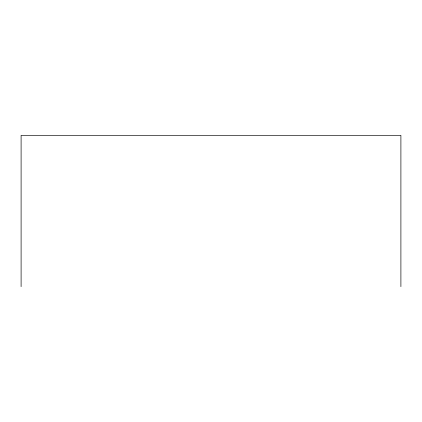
<?xml version="1.0" encoding="UTF-8"?>
<svg xmlns="http://www.w3.org/2000/svg" width="422" height="422" viewBox="0 0 422 422"><rect width="100%" height="100%" fill="white"/><g stroke="black" fill="none" stroke-linecap="round" stroke-linejoin="round"><path stroke-width="0.63" d="M400.9 286.638L400.9 135.362L21.1 135.362L21.1 286.638"/></g></svg>
